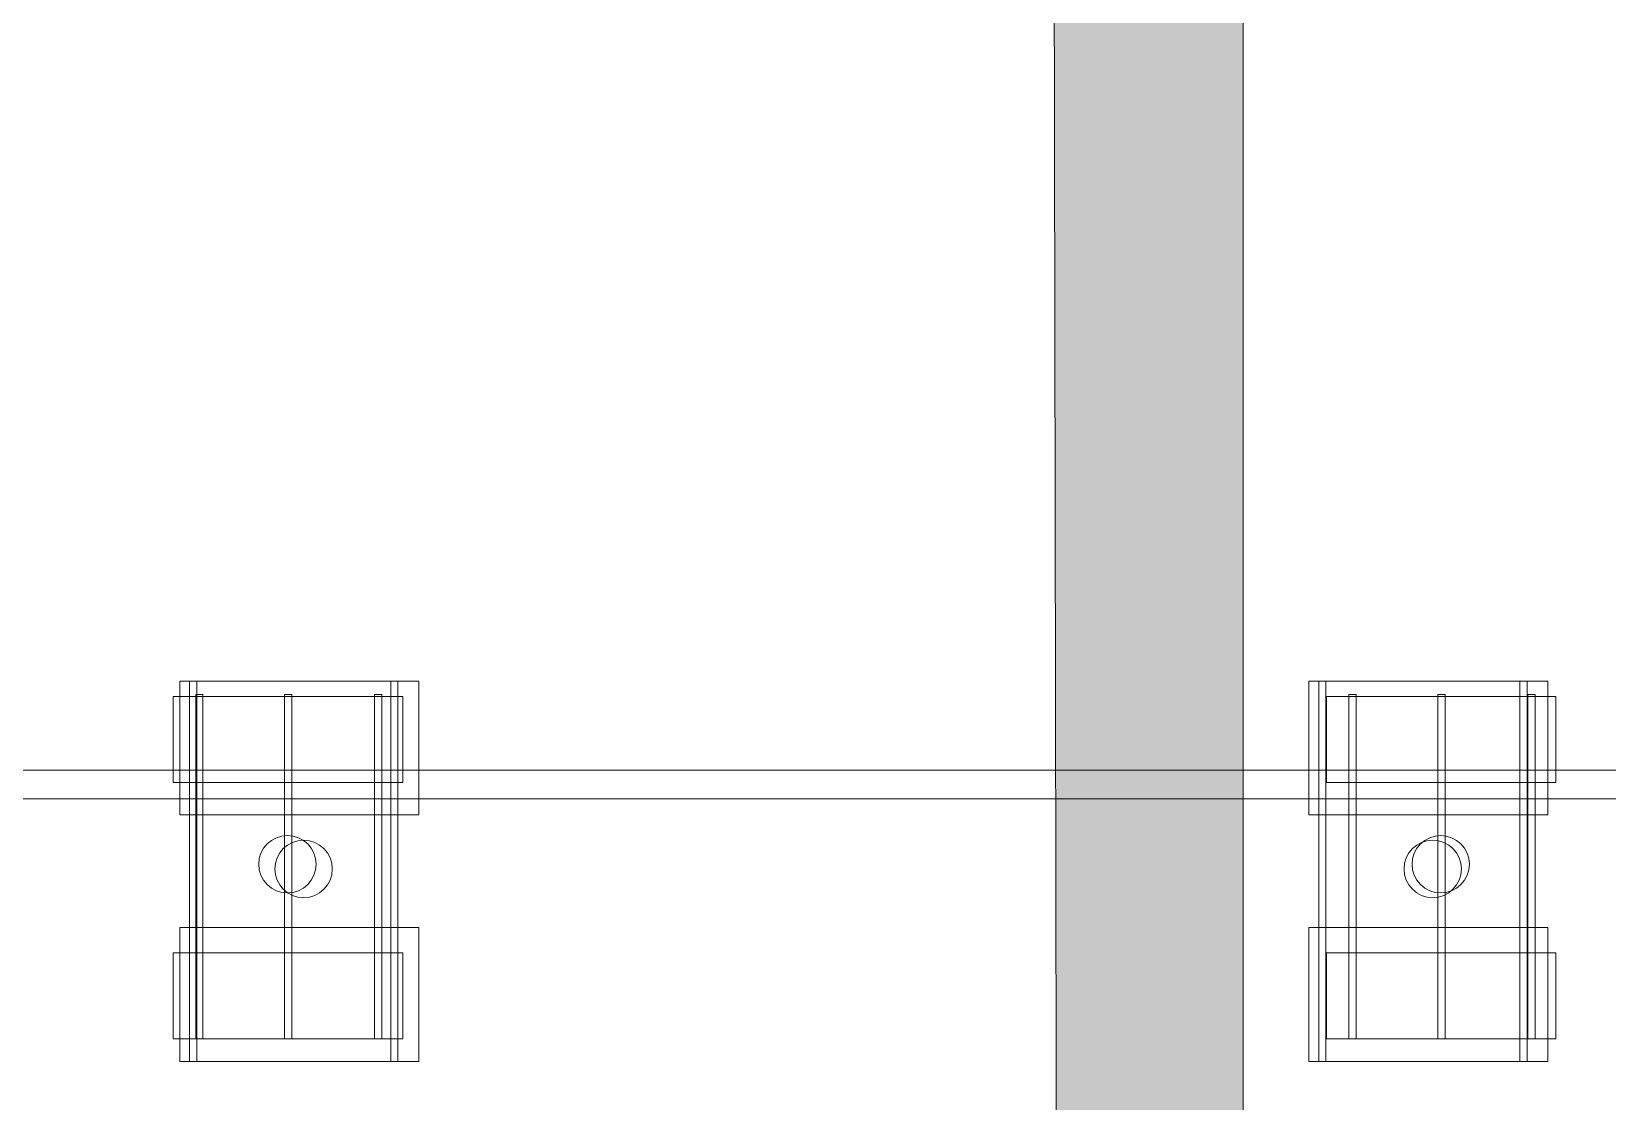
# Model space of a CAD drawing. Header units: inches. Extents: x -10671 to 1761, y -674 to 7170.
# Drawn here: x -3194.6 to -2864.9, y 2291.8 to 2515.7 of the extents above; entities that cross this region are included whole.
import ezdxf

# ---------------------------------------------------------------- set-up
doc = ezdxf.new("R2010")
doc.units = ezdxf.units.IN
doc.header["$LTSCALE"] = 19.2
doc.header["$MEASUREMENT"] = 0
for name, color, linetype, lineweight, true_color in [('PDF', 6, 'Continuous', 5, 0xff00ff), ('Venue-Ceiling-HVAC', 7, 'Continuous', 5, 0xbbbbbb), ('Venue-Rigging Steel-High', 7, 'Continuous', 5, 0x800000)]:
    doc.layers.add(name, color=color, linetype=linetype, lineweight=lineweight, true_color=true_color)
doc.layers.add('Venue-Ceiling-Lights', color=7, linetype='Continuous', lineweight=5)

# ---------------------------------------------------------------- blocks, each defined once
blk = doc.blocks.new('Group-1486-1')
at = {"layer": 'PDF'}
for points, invisible_edges in [([(-2905.81, 2341.42, 398), (-2904.8, 2344.75, 398), (-2899.81, 2347.42, 398), (-2905.81, 2341.42, 398)], 15), ([(-2905.81, 2341.42, 398), (-2899.81, 2347.42, 398), (-2894.82, 2338.08, 398), (-2905.81, 2341.42, 398)], 15), ([(-2899.81, 2347.42, 388), (-2904.8, 2344.75, 388), (-2905.81, 2341.42, 388), (-2899.81, 2347.42, 388)], 15), ([(-2905.81, 2341.42, 388), (-2894.82, 2338.08, 388), (-2899.81, 2347.42, 388), (-2905.81, 2341.42, 388)], 15), ([(-2905.81, 2341.42, 398), (-2905.36, 2343.71, 398), (-2904.8, 2344.75, 398), (-2905.81, 2341.42, 398)], 13), ([(-2904.8, 2344.75, 388), (-2905.36, 2343.71, 388), (-2905.81, 2341.42, 388), (-2904.8, 2344.75, 388)], 14), ([(-2904.8, 2344.75, 398), (-2902.11, 2346.96, 398), (-2899.81, 2347.42, 398), (-2904.8, 2344.75, 398)], 15), ([(-2899.81, 2347.42, 388), (-2902.11, 2346.96, 388), (-2904.8, 2344.75, 388), (-2899.81, 2347.42, 388)], 15), ([(-2904.8, 2344.75, 398), (-2903.15, 2346.4, 398), (-2902.11, 2346.96, 398), (-2904.8, 2344.75, 398)], 13), ([(-2902.11, 2346.96, 388), (-2903.15, 2346.4, 388), (-2904.8, 2344.75, 388), (-2902.11, 2346.96, 388)], 14), ([(-2904.8, 2344.75, 398), (-2904.05, 2345.66, 398), (-2903.15, 2346.4, 398), (-2904.8, 2344.75, 398)], 12), ([(-2903.15, 2346.4, 388), (-2904.05, 2345.66, 388), (-2904.8, 2344.75, 388), (-2903.15, 2346.4, 388)], 12), ([(-2902.11, 2346.96, 398), (-2900.98, 2347.3, 398), (-2899.81, 2347.42, 398), (-2902.11, 2346.96, 398)], 12), ([(-2899.81, 2347.42, 388), (-2900.98, 2347.3, 388), (-2902.11, 2346.96, 388), (-2899.81, 2347.42, 388)], 12), ([(-2899.81, 2347.42, 398), (-2898.64, 2347.3, 398), (-2896.48, 2346.4, 398), (-2899.81, 2347.42, 398)], 14), ([(-2899.81, 2347.42, 398), (-2896.48, 2346.4, 398), (-2894.27, 2343.71, 398), (-2899.81, 2347.42, 398)], 15), ([(-2899.81, 2347.42, 398), (-2894.27, 2343.71, 398), (-2894.82, 2338.08, 398), (-2899.81, 2347.42, 398)], 15), ([(-2896.48, 2346.4, 388), (-2898.64, 2347.3, 388), (-2899.81, 2347.42, 388), (-2896.48, 2346.4, 388)], 13), ([(-2894.27, 2343.71, 388), (-2896.48, 2346.4, 388), (-2899.81, 2347.42, 388), (-2894.27, 2343.71, 388)], 15), ([(-2894.82, 2338.08, 388), (-2894.27, 2343.71, 388), (-2899.81, 2347.42, 388), (-2894.82, 2338.08, 388)], 15), ([(-2898.64, 2347.3, 398), (-2897.52, 2346.96, 398), (-2896.48, 2346.4, 398), (-2898.64, 2347.3, 398)], 12), ([(-2896.48, 2346.4, 388), (-2897.52, 2346.96, 388), (-2898.64, 2347.3, 388), (-2896.48, 2346.4, 388)], 12), ([(-2896.48, 2346.4, 398), (-2895.57, 2345.66, 398), (-2894.82, 2344.75, 398), (-2896.48, 2346.4, 398)], 12), ([(-2896.48, 2346.4, 398), (-2894.82, 2344.75, 398), (-2894.27, 2343.71, 398), (-2896.48, 2346.4, 398)], 13), ([(-2894.82, 2344.75, 388), (-2895.57, 2345.66, 388), (-2896.48, 2346.4, 388), (-2894.82, 2344.75, 388)], 12), ([(-2894.27, 2343.71, 388), (-2894.82, 2344.75, 388), (-2896.48, 2346.4, 388), (-2894.27, 2343.71, 388)], 14), ([(-2905.81, 2341.42, 398), (-2905.7, 2342.59, 398), (-2905.36, 2343.71, 398), (-2905.81, 2341.42, 398)], 12), ([(-2905.36, 2343.71, 388), (-2905.7, 2342.59, 388), (-2905.81, 2341.42, 388), (-2905.36, 2343.71, 388)], 12), ([(-2904.8, 2338.08, 398), (-2905.7, 2340.25, 398), (-2905.81, 2341.42, 398), (-2904.8, 2338.08, 398)], 13), ([(-2902.11, 2335.87, 398), (-2904.8, 2338.08, 398), (-2905.81, 2341.42, 398), (-2902.11, 2335.87, 398)], 15), ([(-2894.82, 2338.08, 398), (-2902.11, 2335.87, 398), (-2905.81, 2341.42, 398), (-2894.82, 2338.08, 398)], 15), ([(-2905.81, 2341.42, 388), (-2905.7, 2340.25, 388), (-2904.8, 2338.08, 388), (-2905.81, 2341.42, 388)], 14), ([(-2905.81, 2341.42, 388), (-2904.8, 2338.08, 388), (-2902.11, 2335.87, 388), (-2905.81, 2341.42, 388)], 15), ([(-2905.81, 2341.42, 388), (-2902.11, 2335.87, 388), (-2894.82, 2338.08, 388), (-2905.81, 2341.42, 388)], 15), ([(-2894.27, 2343.71, 398), (-2893.81, 2341.42, 398), (-2894.82, 2338.08, 398), (-2894.27, 2343.71, 398)], 15), ([(-2894.82, 2338.08, 388), (-2893.81, 2341.42, 388), (-2894.27, 2343.71, 388), (-2894.82, 2338.08, 388)], 15), ([(-2893.81, 2341.42, 398), (-2893.93, 2340.25, 398), (-2894.82, 2338.08, 398), (-2893.81, 2341.42, 398)], 14), ([(-2894.82, 2338.08, 388), (-2893.93, 2340.25, 388), (-2893.81, 2341.42, 388), (-2894.82, 2338.08, 388)], 13), ([(-2894.27, 2343.71, 398), (-2893.93, 2342.59, 398), (-2893.81, 2341.42, 398), (-2894.27, 2343.71, 398)], 12), ([(-2893.81, 2341.42, 388), (-2893.93, 2342.59, 388), (-2894.27, 2343.71, 388), (-2893.81, 2341.42, 388)], 12), ([(-2904.8, 2338.08, 398), (-2905.36, 2339.12, 398), (-2905.7, 2340.25, 398), (-2904.8, 2338.08, 398)], 12), ([(-2905.7, 2340.25, 388), (-2905.36, 2339.12, 388), (-2904.8, 2338.08, 388), (-2905.7, 2340.25, 388)], 12), ([(-2902.11, 2335.87, 398), (-2904.05, 2337.17, 398), (-2904.8, 2338.08, 398), (-2902.11, 2335.87, 398)], 13), ([(-2904.8, 2338.08, 388), (-2904.05, 2337.17, 388), (-2902.11, 2335.87, 388), (-2904.8, 2338.08, 388)], 14), ([(-2894.82, 2338.08, 398), (-2897.52, 2335.87, 398), (-2902.11, 2335.87, 398), (-2894.82, 2338.08, 398)], 15), ([(-2902.11, 2335.87, 388), (-2897.52, 2335.87, 388), (-2894.82, 2338.08, 388), (-2902.11, 2335.87, 388)], 15), ([(-2894.82, 2338.08, 398), (-2895.57, 2337.17, 398), (-2897.52, 2335.87, 398), (-2894.82, 2338.08, 398)], 14), ([(-2897.52, 2335.87, 388), (-2895.57, 2337.17, 388), (-2894.82, 2338.08, 388), (-2897.52, 2335.87, 388)], 13), ([(-2893.93, 2340.25, 398), (-2894.27, 2339.12, 398), (-2894.82, 2338.08, 398), (-2893.93, 2340.25, 398)], 12), ([(-2894.82, 2338.08, 388), (-2894.27, 2339.12, 388), (-2893.93, 2340.25, 388), (-2894.82, 2338.08, 388)], 12), ([(-2902.11, 2335.87, 398), (-2903.15, 2336.43, 398), (-2904.05, 2337.17, 398), (-2902.11, 2335.87, 398)], 12), ([(-2904.05, 2337.17, 388), (-2903.15, 2336.43, 388), (-2902.11, 2335.87, 388), (-2904.05, 2337.17, 388)], 12), ([(-2899.81, 2335.42, 398), (-2900.98, 2335.53, 398), (-2902.11, 2335.87, 398), (-2899.81, 2335.42, 398)], 12), ([(-2897.52, 2335.87, 398), (-2899.81, 2335.42, 398), (-2902.11, 2335.87, 398), (-2897.52, 2335.87, 398)], 15), ([(-2902.11, 2335.87, 388), (-2900.98, 2335.53, 388), (-2899.81, 2335.42, 388), (-2902.11, 2335.87, 388)], 12), ([(-2902.11, 2335.87, 388), (-2899.81, 2335.42, 388), (-2897.52, 2335.87, 388), (-2902.11, 2335.87, 388)], 15), ([(-2897.52, 2335.87, 398), (-2898.64, 2335.53, 398), (-2899.81, 2335.42, 398), (-2897.52, 2335.87, 398)], 12), ([(-2899.81, 2335.42, 388), (-2898.64, 2335.53, 388), (-2897.52, 2335.87, 388), (-2899.81, 2335.42, 388)], 12), ([(-2895.57, 2337.17, 398), (-2896.48, 2336.43, 398), (-2897.52, 2335.87, 398), (-2895.57, 2337.17, 398)], 12), ([(-2897.52, 2335.87, 388), (-2896.48, 2336.43, 388), (-2895.57, 2337.17, 388), (-2897.52, 2335.87, 388)], 12)]:
    blk.add_3dface(points, dxfattribs=dict(at, invisible_edges=invisible_edges))
for points in [[(-2905.36, 2343.71, 388), (-2905.36, 2343.71, 398), (-2904.8, 2344.75, 398), (-2904.8, 2344.75, 388)], [(-2904.8, 2344.75, 388), (-2904.8, 2344.75, 398), (-2904.05, 2345.66, 398), (-2904.05, 2345.66, 388)], [(-2904.05, 2345.66, 388), (-2904.05, 2345.66, 398), (-2903.15, 2346.4, 398), (-2903.15, 2346.4, 388)], [(-2903.15, 2346.4, 388), (-2903.15, 2346.4, 398), (-2902.11, 2346.96, 398), (-2902.11, 2346.96, 388)], [(-2902.11, 2346.96, 388), (-2902.11, 2346.96, 398), (-2900.98, 2347.3, 398), (-2900.98, 2347.3, 388)], [(-2900.98, 2347.3, 388), (-2900.98, 2347.3, 398), (-2899.81, 2347.42, 398), (-2899.81, 2347.42, 388)], [(-2899.81, 2347.42, 388), (-2899.81, 2347.42, 398), (-2898.64, 2347.3, 398), (-2898.64, 2347.3, 388)], [(-2898.64, 2347.3, 388), (-2898.64, 2347.3, 398), (-2897.52, 2346.96, 398), (-2897.52, 2346.96, 388)], [(-2897.52, 2346.96, 388), (-2897.52, 2346.96, 398), (-2896.48, 2346.4, 398), (-2896.48, 2346.4, 388)], [(-2896.48, 2346.4, 388), (-2896.48, 2346.4, 398), (-2895.57, 2345.66, 398), (-2895.57, 2345.66, 388)], [(-2895.57, 2345.66, 388), (-2895.57, 2345.66, 398), (-2894.82, 2344.75, 398), (-2894.82, 2344.75, 388)], [(-2894.82, 2344.75, 388), (-2894.82, 2344.75, 398), (-2894.27, 2343.71, 398), (-2894.27, 2343.71, 388)], [(-2905.81, 2341.42, 388), (-2905.81, 2341.42, 398), (-2905.7, 2342.59, 398), (-2905.7, 2342.59, 388)], [(-2905.7, 2340.25, 388), (-2905.7, 2340.25, 398), (-2905.81, 2341.42, 398), (-2905.81, 2341.42, 388)], [(-2905.7, 2342.59, 388), (-2905.7, 2342.59, 398), (-2905.36, 2343.71, 398), (-2905.36, 2343.71, 388)], [(-2894.27, 2343.71, 388), (-2894.27, 2343.71, 398), (-2893.93, 2342.59, 398), (-2893.93, 2342.59, 388)], [(-2893.93, 2342.59, 388), (-2893.93, 2342.59, 398), (-2893.81, 2341.42, 398), (-2893.81, 2341.42, 388)], [(-2893.81, 2341.42, 388), (-2893.81, 2341.42, 398), (-2893.93, 2340.25, 398), (-2893.93, 2340.25, 388)], [(-2905.36, 2339.12, 388), (-2905.36, 2339.12, 398), (-2905.7, 2340.25, 398), (-2905.7, 2340.25, 388)], [(-2904.8, 2338.08, 388), (-2904.8, 2338.08, 398), (-2905.36, 2339.12, 398), (-2905.36, 2339.12, 388)], [(-2904.05, 2337.17, 388), (-2904.05, 2337.17, 398), (-2904.8, 2338.08, 398), (-2904.8, 2338.08, 388)], [(-2894.82, 2338.08, 388), (-2894.82, 2338.08, 398), (-2895.57, 2337.17, 398), (-2895.57, 2337.17, 388)], [(-2894.27, 2339.12, 388), (-2894.27, 2339.12, 398), (-2894.82, 2338.08, 398), (-2894.82, 2338.08, 388)], [(-2893.93, 2340.25, 388), (-2893.93, 2340.25, 398), (-2894.27, 2339.12, 398), (-2894.27, 2339.12, 388)], [(-2903.15, 2336.43, 388), (-2903.15, 2336.43, 398), (-2904.05, 2337.17, 398), (-2904.05, 2337.17, 388)], [(-2902.11, 2335.87, 388), (-2902.11, 2335.87, 398), (-2903.15, 2336.43, 398), (-2903.15, 2336.43, 388)], [(-2900.98, 2335.53, 388), (-2900.98, 2335.53, 398), (-2902.11, 2335.87, 398), (-2902.11, 2335.87, 388)], [(-2899.81, 2335.42, 388), (-2899.81, 2335.42, 398), (-2900.98, 2335.53, 398), (-2900.98, 2335.53, 388)], [(-2898.64, 2335.53, 388), (-2898.64, 2335.53, 398), (-2899.81, 2335.42, 398), (-2899.81, 2335.42, 388)], [(-2897.52, 2335.87, 388), (-2897.52, 2335.87, 398), (-2898.64, 2335.53, 398), (-2898.64, 2335.53, 388)], [(-2896.48, 2336.43, 388), (-2896.48, 2336.43, 398), (-2897.52, 2335.87, 398), (-2897.52, 2335.87, 388)], [(-2895.57, 2337.17, 388), (-2895.57, 2337.17, 398), (-2896.48, 2336.43, 398), (-2896.48, 2336.43, 388)]]:
    blk.add_3dface(points, dxfattribs=at)
blk = doc.blocks.new('Group-1487-1')
at = {"layer": 'PDF'}
for points in [[(-2923.69, 2376.52, 393.91), (-2923.69, 2376.52, 397.91), (-2875.69, 2376.52, 397.91), (-2875.69, 2376.52, 393.91)], [(-2923.69, 2358.52, 393.91), (-2923.69, 2358.52, 397.91), (-2923.69, 2376.52, 397.91), (-2923.69, 2376.52, 393.91)], [(-2875.69, 2376.52, 397.91), (-2923.69, 2376.52, 397.91), (-2923.69, 2358.52, 397.91), (-2875.69, 2358.52, 397.91)], [(-2875.69, 2358.52, 393.91), (-2923.69, 2358.52, 393.91), (-2923.69, 2376.52, 393.91), (-2875.69, 2376.52, 393.91)], [(-2875.69, 2376.52, 393.91), (-2875.69, 2376.52, 397.91), (-2875.69, 2358.52, 397.91), (-2875.69, 2358.52, 393.91)], [(-2875.69, 2358.52, 393.91), (-2875.69, 2358.52, 397.91), (-2923.69, 2358.52, 397.91), (-2923.69, 2358.52, 393.91)]]:
    blk.add_3dface(points, dxfattribs=at)
blk = doc.blocks.new('Group-1488-1')
at = {"layer": 'PDF'}
for points in [[(-2881.58, 2376.91, 397.97), (-2881.58, 2376.91, 398.97), (-2880.08, 2376.91, 398.97), (-2880.08, 2376.91, 397.97)], [(-2881.58, 2304.91, 397.97), (-2881.58, 2304.91, 398.97), (-2881.58, 2376.91, 398.97), (-2881.58, 2376.91, 397.97)], [(-2880.08, 2376.91, 398.97), (-2881.58, 2376.91, 398.97), (-2881.58, 2304.91, 398.97), (-2880.08, 2304.91, 398.97)], [(-2880.08, 2304.91, 397.97), (-2881.58, 2304.91, 397.97), (-2881.58, 2376.91, 397.97), (-2880.08, 2376.91, 397.97)], [(-2880.08, 2376.91, 397.97), (-2880.08, 2376.91, 398.97), (-2880.08, 2304.91, 398.97), (-2880.08, 2304.91, 397.97)], [(-2880.08, 2304.91, 397.97), (-2880.08, 2304.91, 398.97), (-2881.58, 2304.91, 398.97), (-2881.58, 2304.91, 397.97)]]:
    blk.add_3dface(points, dxfattribs=at)
blk = doc.blocks.new('Group-1489-1')
at = {"layer": 'PDF'}
for points in [[(-2900.4, 2376.91, 397.97), (-2900.4, 2376.91, 398.97), (-2898.9, 2376.91, 398.97), (-2898.9, 2376.91, 397.97)], [(-2900.4, 2304.91, 397.97), (-2900.4, 2304.91, 398.97), (-2900.4, 2376.91, 398.97), (-2900.4, 2376.91, 397.97)], [(-2898.9, 2376.91, 398.97), (-2900.4, 2376.91, 398.97), (-2900.4, 2304.91, 398.97), (-2898.9, 2304.91, 398.97)], [(-2898.9, 2304.91, 397.97), (-2900.4, 2304.91, 397.97), (-2900.4, 2376.91, 397.97), (-2898.9, 2376.91, 397.97)], [(-2898.9, 2376.91, 397.97), (-2898.9, 2376.91, 398.97), (-2898.9, 2304.91, 398.97), (-2898.9, 2304.91, 397.97)], [(-2898.9, 2304.91, 397.97), (-2898.9, 2304.91, 398.97), (-2900.4, 2304.91, 398.97), (-2900.4, 2304.91, 397.97)]]:
    blk.add_3dface(points, dxfattribs=at)
blk = doc.blocks.new('Group-1490-1')
at = {"layer": 'PDF'}
for points in [[(-2919, 2376.91, 397.97), (-2919, 2376.91, 398.97), (-2917.5, 2376.91, 398.97), (-2917.5, 2376.91, 397.97)], [(-2919, 2304.91, 397.97), (-2919, 2304.91, 398.97), (-2919, 2376.91, 398.97), (-2919, 2376.91, 397.97)], [(-2917.5, 2376.91, 398.97), (-2919, 2376.91, 398.97), (-2919, 2304.91, 398.97), (-2917.5, 2304.91, 398.97)], [(-2917.5, 2304.91, 397.97), (-2919, 2304.91, 397.97), (-2919, 2376.91, 397.97), (-2917.5, 2376.91, 397.97)], [(-2917.5, 2376.91, 397.97), (-2917.5, 2376.91, 398.97), (-2917.5, 2304.91, 398.97), (-2917.5, 2304.91, 397.97)], [(-2917.5, 2304.91, 397.97), (-2917.5, 2304.91, 398.97), (-2919, 2304.91, 398.97), (-2919, 2304.91, 397.97)]]:
    blk.add_3dface(points, dxfattribs=at)
blk = doc.blocks.new('Group-1491-1')
at = {"layer": 'PDF'}
for points in [[(-2923.69, 2322.89, 393.91), (-2923.69, 2322.89, 397.91), (-2875.69, 2322.89, 397.91), (-2875.69, 2322.89, 393.91)], [(-2923.69, 2304.89, 393.91), (-2923.69, 2304.89, 397.91), (-2923.69, 2322.89, 397.91), (-2923.69, 2322.89, 393.91)], [(-2875.69, 2322.89, 397.91), (-2923.69, 2322.89, 397.91), (-2923.69, 2304.89, 397.91), (-2875.69, 2304.89, 397.91)], [(-2875.69, 2304.89, 393.91), (-2923.69, 2304.89, 393.91), (-2923.69, 2322.89, 393.91), (-2875.69, 2322.89, 393.91)], [(-2875.69, 2322.89, 393.91), (-2875.69, 2322.89, 397.91), (-2875.69, 2304.89, 397.91), (-2875.69, 2304.89, 393.91)], [(-2875.69, 2304.89, 393.91), (-2875.69, 2304.89, 397.91), (-2923.69, 2304.89, 397.91), (-2923.69, 2304.89, 393.91)]]:
    blk.add_3dface(points, dxfattribs=at)
blk = doc.blocks.new('Group-1492-1')
at = {"layer": 'PDF'}
for name in ['Group-1487-1', 'Group-1490-1', 'Group-1489-1', 'Group-1488-1', 'Group-1486-1', 'Group-1491-1']:
    blk.add_blockref(name, (0, 0), dxfattribs=at)
blk = doc.blocks.new('Group-1570-1')
at = {"layer": 'PDF'}
for points, invisible_edges in [([(-3146.62, 2343.71, 398), (-3144.41, 2346.4, 398), (-3139.91, 2347.3, 398), (-3146.62, 2343.71, 398)], 15), ([(-3146.62, 2343.71, 398), (-3139.91, 2347.3, 398), (-3136.09, 2338.08, 398), (-3146.62, 2343.71, 398)], 15), ([(-3142.25, 2347.3, 388), (-3144.41, 2346.4, 388), (-3146.62, 2343.71, 388), (-3142.25, 2347.3, 388)], 15), ([(-3142.25, 2347.3, 388), (-3146.62, 2343.71, 388), (-3146.07, 2338.08, 388), (-3142.25, 2347.3, 388)], 15), ([(-3146.62, 2343.71, 398), (-3146.07, 2344.75, 398), (-3144.41, 2346.4, 398), (-3146.62, 2343.71, 398)], 14), ([(-3144.41, 2346.4, 388), (-3146.07, 2344.75, 388), (-3146.62, 2343.71, 388), (-3144.41, 2346.4, 388)], 13), ([(-3146.07, 2338.08, 388), (-3135.53, 2343.71, 388), (-3142.25, 2347.3, 388), (-3146.07, 2338.08, 388)], 15), ([(-3146.07, 2344.75, 398), (-3145.32, 2345.66, 398), (-3144.41, 2346.4, 398), (-3146.07, 2344.75, 398)], 12), ([(-3144.41, 2346.4, 388), (-3145.32, 2345.66, 388), (-3146.07, 2344.75, 388), (-3144.41, 2346.4, 388)], 12), ([(-3144.41, 2346.4, 398), (-3143.37, 2346.96, 398), (-3142.25, 2347.3, 398), (-3144.41, 2346.4, 398)], 12), ([(-3144.41, 2346.4, 398), (-3142.25, 2347.3, 398), (-3139.91, 2347.3, 398), (-3144.41, 2346.4, 398)], 15), ([(-3142.25, 2347.3, 388), (-3143.37, 2346.96, 388), (-3144.41, 2346.4, 388), (-3142.25, 2347.3, 388)], 12), ([(-3142.25, 2347.3, 398), (-3141.08, 2347.42, 398), (-3139.91, 2347.3, 398), (-3142.25, 2347.3, 398)], 12), ([(-3139.91, 2347.3, 388), (-3141.08, 2347.42, 388), (-3142.25, 2347.3, 388), (-3139.91, 2347.3, 388)], 12), ([(-3137.74, 2346.4, 388), (-3139.91, 2347.3, 388), (-3142.25, 2347.3, 388), (-3137.74, 2346.4, 388)], 15), ([(-3135.53, 2343.71, 388), (-3137.74, 2346.4, 388), (-3142.25, 2347.3, 388), (-3135.53, 2343.71, 388)], 15), ([(-3139.91, 2347.3, 398), (-3138.78, 2346.96, 398), (-3137.74, 2346.4, 398), (-3139.91, 2347.3, 398)], 12), ([(-3139.91, 2347.3, 398), (-3137.74, 2346.4, 398), (-3135.53, 2343.71, 398), (-3139.91, 2347.3, 398)], 15), ([(-3139.91, 2347.3, 398), (-3135.53, 2343.71, 398), (-3136.09, 2338.08, 398), (-3139.91, 2347.3, 398)], 15), ([(-3137.74, 2346.4, 388), (-3138.78, 2346.96, 388), (-3139.91, 2347.3, 388), (-3137.74, 2346.4, 388)], 12), ([(-3137.74, 2346.4, 398), (-3136.83, 2345.66, 398), (-3136.09, 2344.75, 398), (-3137.74, 2346.4, 398)], 12), ([(-3137.74, 2346.4, 398), (-3136.09, 2344.75, 398), (-3135.53, 2343.71, 398), (-3137.74, 2346.4, 398)], 13), ([(-3136.09, 2344.75, 388), (-3136.83, 2345.66, 388), (-3137.74, 2346.4, 388), (-3136.09, 2344.75, 388)], 12), ([(-3135.53, 2343.71, 388), (-3136.09, 2344.75, 388), (-3137.74, 2346.4, 388), (-3135.53, 2343.71, 388)], 14), ([(-3147.08, 2341.42, 398), (-3146.96, 2342.59, 398), (-3146.62, 2343.71, 398), (-3147.08, 2341.42, 398)], 12), ([(-3146.07, 2338.08, 398), (-3147.08, 2341.42, 398), (-3146.62, 2343.71, 398), (-3146.07, 2338.08, 398)], 15), ([(-3146.62, 2343.71, 388), (-3146.96, 2342.59, 388), (-3147.08, 2341.42, 388), (-3146.62, 2343.71, 388)], 12), ([(-3146.62, 2343.71, 388), (-3147.08, 2341.42, 388), (-3146.07, 2338.08, 388), (-3146.62, 2343.71, 388)], 15), ([(-3146.07, 2338.08, 398), (-3146.96, 2340.25, 398), (-3147.08, 2341.42, 398), (-3146.07, 2338.08, 398)], 13), ([(-3147.08, 2341.42, 388), (-3146.96, 2340.25, 388), (-3146.07, 2338.08, 388), (-3147.08, 2341.42, 388)], 14), ([(-3142.25, 2335.53, 398), (-3146.07, 2338.08, 398), (-3146.62, 2343.71, 398), (-3142.25, 2335.53, 398)], 15), ([(-3146.62, 2343.71, 398), (-3136.09, 2338.08, 398), (-3142.25, 2335.53, 398), (-3146.62, 2343.71, 398)], 15), ([(-3146.07, 2338.08, 388), (-3139.91, 2335.53, 388), (-3135.53, 2343.71, 388), (-3146.07, 2338.08, 388)], 15), ([(-3139.91, 2335.53, 388), (-3136.09, 2338.08, 388), (-3135.53, 2343.71, 388), (-3139.91, 2335.53, 388)], 15), ([(-3135.53, 2343.71, 398), (-3135.08, 2341.42, 398), (-3136.09, 2338.08, 398), (-3135.53, 2343.71, 398)], 15), ([(-3136.09, 2338.08, 388), (-3135.08, 2341.42, 388), (-3135.53, 2343.71, 388), (-3136.09, 2338.08, 388)], 15), ([(-3135.08, 2341.42, 398), (-3135.19, 2340.25, 398), (-3136.09, 2338.08, 398), (-3135.08, 2341.42, 398)], 14), ([(-3136.09, 2338.08, 388), (-3135.19, 2340.25, 388), (-3135.08, 2341.42, 388), (-3136.09, 2338.08, 388)], 13), ([(-3135.53, 2343.71, 398), (-3135.19, 2342.59, 398), (-3135.08, 2341.42, 398), (-3135.53, 2343.71, 398)], 12), ([(-3135.08, 2341.42, 388), (-3135.19, 2342.59, 388), (-3135.53, 2343.71, 388), (-3135.08, 2341.42, 388)], 12), ([(-3146.07, 2338.08, 398), (-3146.62, 2339.12, 398), (-3146.96, 2340.25, 398), (-3146.07, 2338.08, 398)], 12), ([(-3146.96, 2340.25, 388), (-3146.62, 2339.12, 388), (-3146.07, 2338.08, 388), (-3146.96, 2340.25, 388)], 12), ([(-3142.25, 2335.53, 398), (-3145.32, 2337.17, 398), (-3146.07, 2338.08, 398), (-3142.25, 2335.53, 398)], 13), ([(-3146.07, 2338.08, 388), (-3145.32, 2337.17, 388), (-3142.25, 2335.53, 388), (-3146.07, 2338.08, 388)], 14), ([(-3146.07, 2338.08, 388), (-3142.25, 2335.53, 388), (-3139.91, 2335.53, 388), (-3146.07, 2338.08, 388)], 15), ([(-3136.09, 2338.08, 398), (-3139.91, 2335.53, 398), (-3142.25, 2335.53, 398), (-3136.09, 2338.08, 398)], 15), ([(-3136.09, 2338.08, 398), (-3136.83, 2337.17, 398), (-3139.91, 2335.53, 398), (-3136.09, 2338.08, 398)], 14), ([(-3139.91, 2335.53, 388), (-3136.83, 2337.17, 388), (-3136.09, 2338.08, 388), (-3139.91, 2335.53, 388)], 13), ([(-3135.19, 2340.25, 398), (-3135.53, 2339.12, 398), (-3136.09, 2338.08, 398), (-3135.19, 2340.25, 398)], 12), ([(-3136.09, 2338.08, 388), (-3135.53, 2339.12, 388), (-3135.19, 2340.25, 388), (-3136.09, 2338.08, 388)], 12), ([(-3143.37, 2335.87, 398), (-3144.41, 2336.43, 398), (-3145.32, 2337.17, 398), (-3143.37, 2335.87, 398)], 12), ([(-3142.25, 2335.53, 398), (-3143.37, 2335.87, 398), (-3145.32, 2337.17, 398), (-3142.25, 2335.53, 398)], 14), ([(-3145.32, 2337.17, 388), (-3144.41, 2336.43, 388), (-3143.37, 2335.87, 388), (-3145.32, 2337.17, 388)], 12), ([(-3145.32, 2337.17, 388), (-3143.37, 2335.87, 388), (-3142.25, 2335.53, 388), (-3145.32, 2337.17, 388)], 13), ([(-3139.91, 2335.53, 398), (-3141.08, 2335.42, 398), (-3142.25, 2335.53, 398), (-3139.91, 2335.53, 398)], 12), ([(-3142.25, 2335.53, 388), (-3141.08, 2335.42, 388), (-3139.91, 2335.53, 388), (-3142.25, 2335.53, 388)], 12), ([(-3136.83, 2337.17, 398), (-3138.78, 2335.87, 398), (-3139.91, 2335.53, 398), (-3136.83, 2337.17, 398)], 13), ([(-3139.91, 2335.53, 388), (-3138.78, 2335.87, 388), (-3136.83, 2337.17, 388), (-3139.91, 2335.53, 388)], 14), ([(-3136.83, 2337.17, 398), (-3137.74, 2336.43, 398), (-3138.78, 2335.87, 398), (-3136.83, 2337.17, 398)], 12), ([(-3138.78, 2335.87, 388), (-3137.74, 2336.43, 388), (-3136.83, 2337.17, 388), (-3138.78, 2335.87, 388)], 12)]:
    blk.add_3dface(points, dxfattribs=dict(at, invisible_edges=invisible_edges))
for points in [[(-3146.62, 2343.71, 388), (-3146.62, 2343.71, 398), (-3146.07, 2344.75, 398), (-3146.07, 2344.75, 388)], [(-3146.07, 2344.75, 388), (-3146.07, 2344.75, 398), (-3145.32, 2345.66, 398), (-3145.32, 2345.66, 388)], [(-3145.32, 2345.66, 388), (-3145.32, 2345.66, 398), (-3144.41, 2346.4, 398), (-3144.41, 2346.4, 388)], [(-3144.41, 2346.4, 388), (-3144.41, 2346.4, 398), (-3143.37, 2346.96, 398), (-3143.37, 2346.96, 388)], [(-3143.37, 2346.96, 388), (-3143.37, 2346.96, 398), (-3142.25, 2347.3, 398), (-3142.25, 2347.3, 388)], [(-3142.25, 2347.3, 388), (-3142.25, 2347.3, 398), (-3141.08, 2347.42, 398), (-3141.08, 2347.42, 388)], [(-3141.08, 2347.42, 388), (-3141.08, 2347.42, 398), (-3139.91, 2347.3, 398), (-3139.91, 2347.3, 388)], [(-3139.91, 2347.3, 388), (-3139.91, 2347.3, 398), (-3138.78, 2346.96, 398), (-3138.78, 2346.96, 388)], [(-3138.78, 2346.96, 388), (-3138.78, 2346.96, 398), (-3137.74, 2346.4, 398), (-3137.74, 2346.4, 388)], [(-3137.74, 2346.4, 388), (-3137.74, 2346.4, 398), (-3136.83, 2345.66, 398), (-3136.83, 2345.66, 388)], [(-3136.83, 2345.66, 388), (-3136.83, 2345.66, 398), (-3136.09, 2344.75, 398), (-3136.09, 2344.75, 388)], [(-3136.09, 2344.75, 388), (-3136.09, 2344.75, 398), (-3135.53, 2343.71, 398), (-3135.53, 2343.71, 388)], [(-3147.08, 2341.42, 388), (-3147.08, 2341.42, 398), (-3146.96, 2342.59, 398), (-3146.96, 2342.59, 388)], [(-3146.96, 2340.25, 388), (-3146.96, 2340.25, 398), (-3147.08, 2341.42, 398), (-3147.08, 2341.42, 388)], [(-3146.96, 2342.59, 388), (-3146.96, 2342.59, 398), (-3146.62, 2343.71, 398), (-3146.62, 2343.71, 388)], [(-3135.53, 2343.71, 388), (-3135.53, 2343.71, 398), (-3135.19, 2342.59, 398), (-3135.19, 2342.59, 388)], [(-3135.19, 2342.59, 388), (-3135.19, 2342.59, 398), (-3135.08, 2341.42, 398), (-3135.08, 2341.42, 388)], [(-3135.08, 2341.42, 388), (-3135.08, 2341.42, 398), (-3135.19, 2340.25, 398), (-3135.19, 2340.25, 388)], [(-3146.62, 2339.12, 388), (-3146.62, 2339.12, 398), (-3146.96, 2340.25, 398), (-3146.96, 2340.25, 388)], [(-3146.07, 2338.08, 388), (-3146.07, 2338.08, 398), (-3146.62, 2339.12, 398), (-3146.62, 2339.12, 388)], [(-3145.32, 2337.17, 388), (-3145.32, 2337.17, 398), (-3146.07, 2338.08, 398), (-3146.07, 2338.08, 388)], [(-3136.09, 2338.08, 388), (-3136.09, 2338.08, 398), (-3136.83, 2337.17, 398), (-3136.83, 2337.17, 388)], [(-3135.53, 2339.12, 388), (-3135.53, 2339.12, 398), (-3136.09, 2338.08, 398), (-3136.09, 2338.08, 388)], [(-3135.19, 2340.25, 388), (-3135.19, 2340.25, 398), (-3135.53, 2339.12, 398), (-3135.53, 2339.12, 388)], [(-3144.41, 2336.43, 388), (-3144.41, 2336.43, 398), (-3145.32, 2337.17, 398), (-3145.32, 2337.17, 388)], [(-3143.37, 2335.87, 388), (-3143.37, 2335.87, 398), (-3144.41, 2336.43, 398), (-3144.41, 2336.43, 388)], [(-3142.25, 2335.53, 388), (-3142.25, 2335.53, 398), (-3143.37, 2335.87, 398), (-3143.37, 2335.87, 388)], [(-3141.08, 2335.42, 388), (-3141.08, 2335.42, 398), (-3142.25, 2335.53, 398), (-3142.25, 2335.53, 388)], [(-3139.91, 2335.53, 388), (-3139.91, 2335.53, 398), (-3141.08, 2335.42, 398), (-3141.08, 2335.42, 388)], [(-3138.78, 2335.87, 388), (-3138.78, 2335.87, 398), (-3139.91, 2335.53, 398), (-3139.91, 2335.53, 388)], [(-3137.74, 2336.43, 388), (-3137.74, 2336.43, 398), (-3138.78, 2335.87, 398), (-3138.78, 2335.87, 388)], [(-3136.83, 2337.17, 388), (-3136.83, 2337.17, 398), (-3137.74, 2336.43, 398), (-3137.74, 2336.43, 388)]]:
    blk.add_3dface(points, dxfattribs=at)
blk = doc.blocks.new('Group-1571-1')
at = {"layer": 'PDF'}
for points in [[(-3164.95, 2376.52, 393.91), (-3164.95, 2376.52, 397.91), (-3116.95, 2376.52, 397.91), (-3116.95, 2376.52, 393.91)], [(-3164.95, 2358.52, 393.91), (-3164.95, 2358.52, 397.91), (-3164.95, 2376.52, 397.91), (-3164.95, 2376.52, 393.91)], [(-3116.95, 2376.52, 397.91), (-3164.95, 2376.52, 397.91), (-3164.95, 2358.52, 397.91), (-3116.95, 2358.52, 397.91)], [(-3116.95, 2358.52, 393.91), (-3164.95, 2358.52, 393.91), (-3164.95, 2376.52, 393.91), (-3116.95, 2376.52, 393.91)], [(-3116.95, 2376.52, 393.91), (-3116.95, 2376.52, 397.91), (-3116.95, 2358.52, 397.91), (-3116.95, 2358.52, 393.91)], [(-3116.95, 2358.52, 393.91), (-3116.95, 2358.52, 397.91), (-3164.95, 2358.52, 397.91), (-3164.95, 2358.52, 393.91)]]:
    blk.add_3dface(points, dxfattribs=at)
blk = doc.blocks.new('Group-1572-1')
at = {"layer": 'PDF'}
for points in [[(-3122.85, 2376.91, 397.97), (-3122.85, 2376.91, 398.97), (-3121.35, 2376.91, 398.97), (-3121.35, 2376.91, 397.97)], [(-3122.85, 2304.91, 397.97), (-3122.85, 2304.91, 398.97), (-3122.85, 2376.91, 398.97), (-3122.85, 2376.91, 397.97)], [(-3121.35, 2376.91, 398.97), (-3122.85, 2376.91, 398.97), (-3122.85, 2304.91, 398.97), (-3121.35, 2304.91, 398.97)], [(-3121.35, 2304.91, 397.97), (-3122.85, 2304.91, 397.97), (-3122.85, 2376.91, 397.97), (-3121.35, 2376.91, 397.97)], [(-3121.35, 2376.91, 397.97), (-3121.35, 2376.91, 398.97), (-3121.35, 2304.91, 398.97), (-3121.35, 2304.91, 397.97)], [(-3121.35, 2304.91, 397.97), (-3121.35, 2304.91, 398.97), (-3122.85, 2304.91, 398.97), (-3122.85, 2304.91, 397.97)]]:
    blk.add_3dface(points, dxfattribs=at)
blk = doc.blocks.new('Group-1573-1')
at = {"layer": 'PDF'}
for points in [[(-3141.67, 2376.91, 397.97), (-3141.67, 2376.91, 398.97), (-3140.17, 2376.91, 398.97), (-3140.17, 2376.91, 397.97)], [(-3141.67, 2304.91, 397.97), (-3141.67, 2304.91, 398.97), (-3141.67, 2376.91, 398.97), (-3141.67, 2376.91, 397.97)], [(-3140.17, 2376.91, 398.97), (-3141.67, 2376.91, 398.97), (-3141.67, 2304.91, 398.97), (-3140.17, 2304.91, 398.97)], [(-3140.17, 2304.91, 397.97), (-3141.67, 2304.91, 397.97), (-3141.67, 2376.91, 397.97), (-3140.17, 2376.91, 397.97)], [(-3140.17, 2376.91, 397.97), (-3140.17, 2376.91, 398.97), (-3140.17, 2304.91, 398.97), (-3140.17, 2304.91, 397.97)], [(-3140.17, 2304.91, 397.97), (-3140.17, 2304.91, 398.97), (-3141.67, 2304.91, 398.97), (-3141.67, 2304.91, 397.97)]]:
    blk.add_3dface(points, dxfattribs=at)
blk = doc.blocks.new('Group-1574-1')
at = {"layer": 'PDF'}
for points in [[(-3160.26, 2376.91, 397.97), (-3160.26, 2376.91, 398.97), (-3158.76, 2376.91, 398.97), (-3158.76, 2376.91, 397.97)], [(-3160.26, 2304.91, 397.97), (-3160.26, 2304.91, 398.97), (-3160.26, 2376.91, 398.97), (-3160.26, 2376.91, 397.97)], [(-3158.76, 2376.91, 398.97), (-3160.26, 2376.91, 398.97), (-3160.26, 2304.91, 398.97), (-3158.76, 2304.91, 398.97)], [(-3158.76, 2304.91, 397.97), (-3160.26, 2304.91, 397.97), (-3160.26, 2376.91, 397.97), (-3158.76, 2376.91, 397.97)], [(-3158.76, 2376.91, 397.97), (-3158.76, 2376.91, 398.97), (-3158.76, 2304.91, 398.97), (-3158.76, 2304.91, 397.97)], [(-3158.76, 2304.91, 397.97), (-3158.76, 2304.91, 398.97), (-3160.26, 2304.91, 398.97), (-3160.26, 2304.91, 397.97)]]:
    blk.add_3dface(points, dxfattribs=at)
blk = doc.blocks.new('Group-1575-1')
at = {"layer": 'PDF'}
for points in [[(-3164.95, 2322.89, 393.91), (-3164.95, 2322.89, 397.91), (-3116.95, 2322.89, 397.91), (-3116.95, 2322.89, 393.91)], [(-3164.95, 2304.89, 393.91), (-3164.95, 2304.89, 397.91), (-3164.95, 2322.89, 397.91), (-3164.95, 2322.89, 393.91)], [(-3116.95, 2322.89, 397.91), (-3164.95, 2322.89, 397.91), (-3164.95, 2304.89, 397.91), (-3116.95, 2304.89, 397.91)], [(-3116.95, 2304.89, 393.91), (-3164.95, 2304.89, 393.91), (-3164.95, 2322.89, 393.91), (-3116.95, 2322.89, 393.91)], [(-3116.95, 2322.89, 393.91), (-3116.95, 2322.89, 397.91), (-3116.95, 2304.89, 397.91), (-3116.95, 2304.89, 393.91)], [(-3116.95, 2304.89, 393.91), (-3116.95, 2304.89, 397.91), (-3164.95, 2304.89, 397.91), (-3164.95, 2304.89, 393.91)]]:
    blk.add_3dface(points, dxfattribs=at)
blk = doc.blocks.new('Group-1576-1')
at = {"layer": 'PDF'}
for name in ['Group-1571-1', 'Group-1574-1', 'Group-1573-1', 'Group-1572-1', 'Group-1570-1', 'Group-1575-1']:
    blk.add_blockref(name, (0, 0), dxfattribs=at)
blk = doc.blocks.new('Group-2738-1')
at = {"layer": 'Venue-Ceiling-Lights', "color": 7, "linetype": 'Continuous', "lineweight": 5, "flags": 128}
for points in [[(-3163.62, 2379.72), (-3113.62, 2379.72), (-3113.62, 2351.72), (-3163.62, 2351.72)], [(-3161.56, 2379.72), (-3160.06, 2379.72), (-3160.06, 2300.14), (-3161.56, 2300.14)], [(-3119.47, 2379.72), (-3117.97, 2379.72), (-3117.97, 2300.14), (-3119.47, 2300.14)], [(-3163.62, 2328.14), (-3113.62, 2328.14), (-3113.62, 2300.14), (-3163.62, 2300.14)]]:
    blk.add_lwpolyline(points, close=True, dxfattribs=at)
at = {"layer": 'Venue-Ceiling-Lights', "color": 7, "linetype": 'Continuous', "lineweight": 5}
blk.add_circle((-3137.7, 2340.43), 6, dxfattribs=at)
blk = doc.blocks.new('Group-2739-1')
at = {"layer": 'Venue-Ceiling-Lights', "color": 7, "linetype": 'Continuous', "lineweight": 5, "flags": 128}
for points in [[(-2927.4, 2379.72), (-2877.4, 2379.72), (-2877.4, 2351.72), (-2927.4, 2351.72)], [(-2925.34, 2379.72), (-2923.84, 2379.72), (-2923.84, 2300.14), (-2925.34, 2300.14)], [(-2883.25, 2379.72), (-2881.75, 2379.72), (-2881.75, 2300.14), (-2883.25, 2300.14)], [(-2927.4, 2328.14), (-2877.4, 2328.14), (-2877.4, 2300.14), (-2927.4, 2300.14)]]:
    blk.add_lwpolyline(points, close=True, dxfattribs=at)
at = {"layer": 'Venue-Ceiling-Lights', "color": 7, "linetype": 'Continuous', "lineweight": 5}
blk.add_circle((-2901.48, 2340.43), 6, dxfattribs=at)

msp = doc.modelspace()

# ---------------------------------------------------------------- hatches: boundary and pattern name
at = {"layer": 'Venue-Ceiling-HVAC', "linetype": 'Continuous', "lineweight": 0, "true_color": 0xbbbbbb}
msp.add_hatch(color=9, dxfattribs=at).paths.add_polyline_path([(-2934.73, 3904.54), (-2994.73, 3904.54), (-2994.73, 3844.54), (-2981.63, 3844.54), (-2981.29, 3637.21), (-2990.6, 3637.04), (-2990.6, 3574.45), (-2981.29, 3574.48), (-2979.48, 3151.17), (-2979.48, 2941.4), (-2991.11, 2941.37), (-2991.11, 2881.37), (-2981.29, 2881.37), (-2980.11, 2221.31), (-2990.6, 2221.31), (-2990.6, 2161.31), (-2980.7, 2161.31), (-2979.48, 1738.18), (-2991.11, 1738.29), (-2991.05, 1678.22), (-2981.22, 1678.11), (-2981.29, 1043.04), (-2990.6, 1043.04), (-2991.34, 981.07), (-2927.71, 980.41), (-2926.97, 1043.04), (-2942.91, 1043.04), (-2942.35, 1677.93), (-2926.48, 1677.93), (-2926.61, 1740.64), (-2942.85, 1740.64), (-2942.89, 2158.59), (-2926.42, 2158.59), (-2926.61, 2221.31), (-2941.12, 2221.31), (-2941.12, 2881.13), (-2931.11, 2881.24), (-2931.11, 2941.5), (-2941.1, 2941.39), (-2941.03, 3574.5), (-2931.11, 3574.56), (-2931.11, 3637.27), (-2942.88, 3637.21), (-2942.85, 3844.54), (-2934.73, 3844.54)])

# ---------------------------------------------------------------- linework, layer by layer
at = {"layer": 'Venue-Ceiling-HVAC', "flags": 128}
msp.add_lwpolyline([(-2981.29, 2881.37), (-2980.11, 2221.31), (-2990.6, 2221.31), (-2990.6, 2161.31), (-2980.7, 2161.31), (-2979.48, 1738.18), (-2991.11, 1738.29), (-2991.05, 1678.22), (-2981.22, 1678.11), (-2981.29, 1043.04), (-2990.6, 1043.04), (-2991.34, 981.07), (-2927.71, 980.41), (-2926.97, 1043.04), (-2942.91, 1043.04), (-2942.35, 1677.93), (-2926.48, 1677.93), (-2926.61, 1740.64), (-2942.85, 1740.64), (-2942.89, 2158.59), (-2926.42, 2158.59), (-2926.61, 2221.31), (-2941.12, 2221.31), (-2941.12, 2881.13)], dxfattribs=at)
at = {"layer": 'Venue-Rigging Steel-High'}
for p, q in [((-3975.08, 2361.08), (-2552.03, 2361.08)), ((-3975.08, 2355.08), (-2552.03, 2355.08))]:
    msp.add_line(p, q, dxfattribs=at)

# ---------------------------------------------------------------- block references
at = {"layer": 'PDF'}
for name in ['Group-1576-1', 'Group-1492-1']:
    msp.add_blockref(name, (0, 0), dxfattribs=at)
at = {"layer": 'Venue-Ceiling-Lights', "color": 7}
for name in ['Group-2738-1', 'Group-2739-1']:
    msp.add_blockref(name, (0, 0), dxfattribs=at)

doc.saveas('drawing.dxf')
